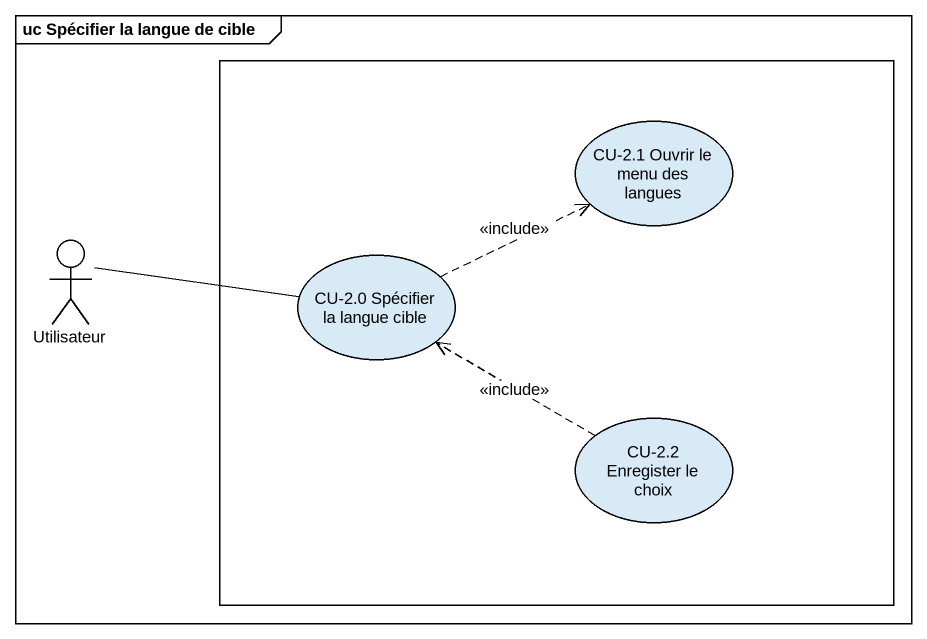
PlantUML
@startuml
mainframe uc Spécifier la langue de cible
rectangle " " as rectangle1 {
  usecase "CU-2.1 Ouvrir le menu des langues" as CU_2_1_Ouvrir_le_menu_des
  usecase "CU-2.0 Spécifier la langue cible" as CU_2_0_Spécifier_la_langue
  usecase "CU-2.2 Enregister le choix" as CU_2_2_Enregister_le_choix
}
actor Utilisateur
Utilisateur -right- CU_2_0_Spécifier_la_langue
CU_2_0_Spécifier_la_langue .right.> CU_2_1_Ouvrir_le_menu_des : <<include>>
CU_2_2_Enregister_le_choix .left.> CU_2_0_Spécifier_la_langue : <<include>>
@enduml
